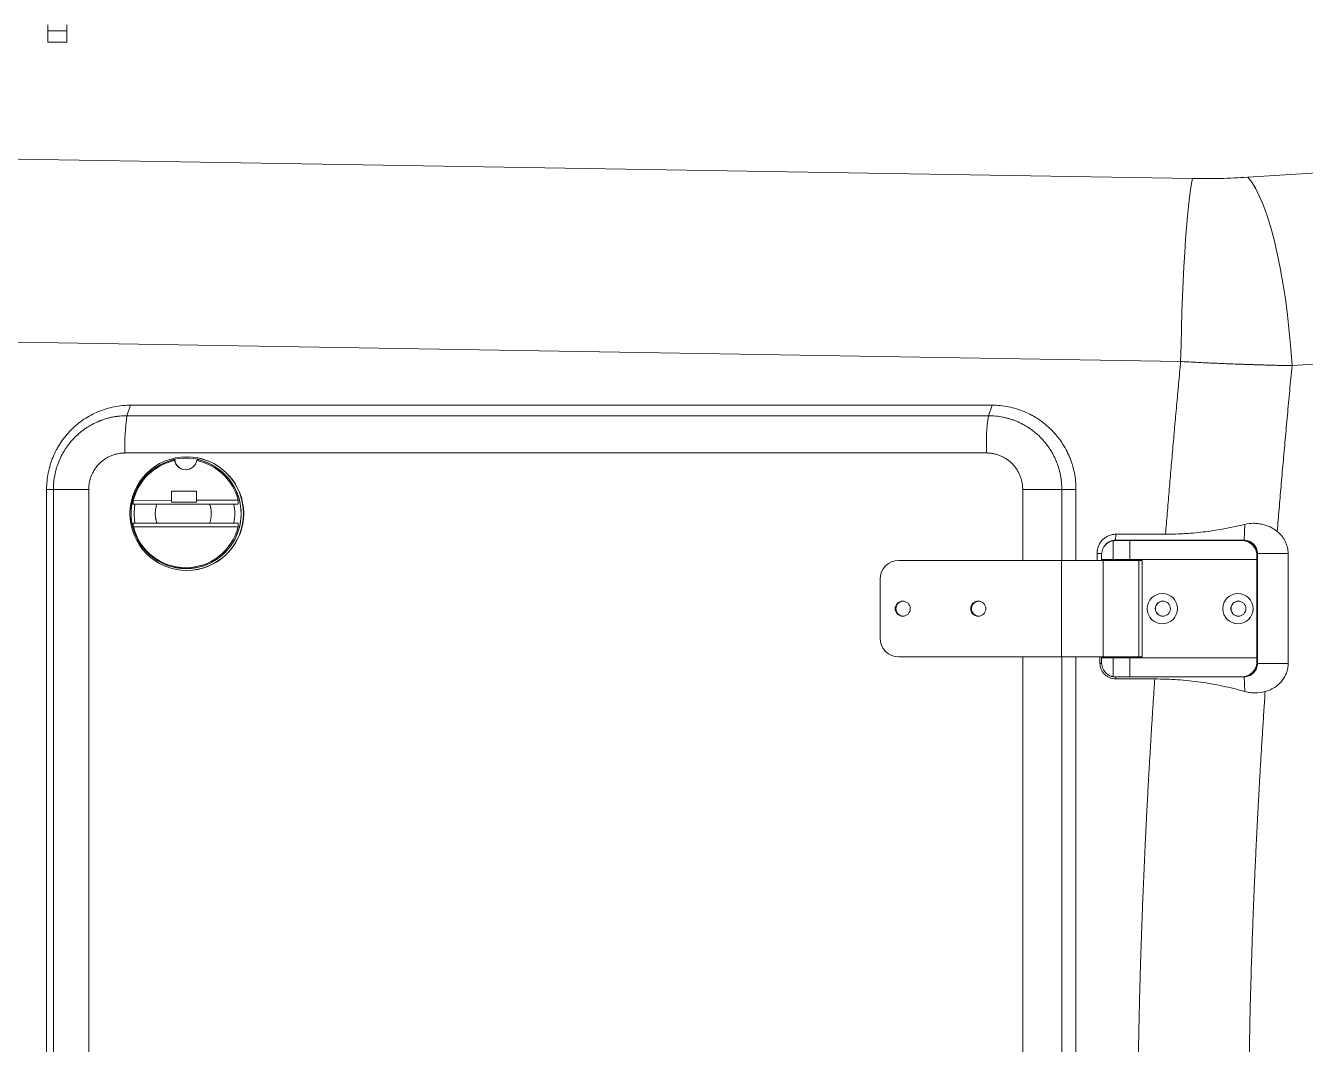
# Model space of a CAD drawing. Header units: millimetres. Extents: x 744 to 5705, y 930 to 4879.
# Drawn here: x 1554 to 1892, y 1683.4 to 1952.4 of the extents above; entities that cross this region are included whole.
import ezdxf

# ---------------------------------------------------------------- set-up
doc = ezdxf.new("R2010")
doc.units = ezdxf.units.MM
doc.header["$MEASUREMENT"] = 0

msp = doc.modelspace()

# ---------------------------------------------------------------- linework, layer by layer
at = {"color": 7, "linetype": 'Continuous', "lineweight": 15, "true_color": 0xffffff}
for p, q in [((1559.88, 1951.07), (1559.88, 1952.68)), ((1559.88, 1951.07), (1564.88, 1951.07)), ((1559.88, 1948.34), (1559.88, 1951.07)), ((1564.88, 1951.07), (1564.88, 1952.68)), ((1564.88, 1948.34), (1564.88, 1951.07)), ((1559.88, 1948.07), (1559.88, 1948.34)), ((1564.88, 1948.07), (1559.88, 1948.07)), ((1564.88, 1948.34), (1564.88, 1948.07)), ((1862.19, 1912.07), (1453.5, 1918.8)), ((1859.05, 1863.74), (1450.36, 1870.52)), ((1895.69, 1863.1), (1888.46, 1862.65)), ((1580.76, 1849.44), (1581.73, 1852.21)), ((1581.73, 1852.21), (1809.23, 1852.21)), ((1808.26, 1849.44), (1809.23, 1852.21)), ((1580.76, 1849.44), (1808.26, 1849.44)), ((1580.25, 1839.59), (1807.75, 1839.59)), ((1807.88, 1839.59), (1808.05, 1839.56)), ((1592.45, 1837.69), (1592.46, 1837.61)), ((1596.56, 1838.59), (1596.53, 1838.59)), ((1559.55, 1482.06), (1559.55, 1829.99)), ((1561.35, 1829.99), (1559.55, 1829.99)), ((1561.35, 1482.06), (1561.35, 1829.99)), ((1570.68, 1829.99), (1561.35, 1829.99)), ((1570.68, 1482.06), (1570.68, 1829.99)), ((1592.49, 1829.54), (1595.81, 1829.54)), ((1592.49, 1829.54), (1592.49, 1826.61)), ((1595.81, 1829.54), (1599.13, 1829.54)), ((1599.13, 1826.61), (1599.13, 1829.54)), ((1817.33, 1829.99), (1827.67, 1829.99)), ((1827.67, 1829.99), (1831.4, 1829.99)), ((1831.4, 1829.99), (1831.4, 1811.23)), ((1582.45, 1827.08), (1592.49, 1827.09)), ((1588.68, 1826.08), (1602.6, 1826.09)), ((1592.49, 1826.61), (1595.81, 1826.61)), ((1595.81, 1826.61), (1599.13, 1826.61)), ((1599.13, 1827.09), (1610.12, 1827.1)), ((1582.36, 1821.08), (1610.1, 1821.1)), ((1610.12, 1820.1), (1582.46, 1820.08)), ((1602.61, 1821.09), (1588.68, 1821.08)), ((1876.02, 1820.74), (1875.81, 1816.57)), ((1841.23, 1816.45), (1841.23, 1811.48)), ((1841.7, 1816.48), (1845.6, 1816.48)), ((1841.95, 1818.13), (1841.87, 1816.57)), ((1841.87, 1816.57), (1875.81, 1816.57)), ((1841.95, 1818.13), (1855.05, 1818.14)), ((1845.6, 1816.48), (1875.11, 1816.48)), ((1845.6, 1816.48), (1845.6, 1811.48)), ((1875.35, 1816.48), (1875.11, 1816.48)), ((1837.04, 1811.23), (1837, 1813.03)), ((1838.15, 1811.48), (1838.15, 1812.48)), ((1879.35, 1812.48), (1879.16, 1812.48)), ((1879.16, 1811.48), (1879.16, 1812.48)), ((1887.43, 1813.03), (1879.35, 1813.03)), ((1879.35, 1813.03), (1879.35, 1784.03)), ((1879.35, 1812.48), (1879.35, 1784.48)), ((1887.43, 1813.03), (1887.43, 1784.03)), ((1596.53, 1808.59), (1596.56, 1808.59)), ((1784.65, 1811.23), (1827.57, 1811.23)), ((1827.57, 1811.23), (1838.61, 1811.23)), ((1827.57, 1785.73), (1827.57, 1811.23)), ((1838.15, 1811.23), (1838.15, 1811.48)), ((1838.15, 1811.48), (1841.23, 1811.48)), ((1838.61, 1811.23), (1848.01, 1811.23)), ((1838.61, 1785.73), (1838.61, 1811.23)), ((1841.23, 1811.48), (1845.6, 1811.48)), ((1842.36, 1811.48), (1842.36, 1811.23)), ((1845.6, 1811.48), (1879.16, 1811.48)), ((1847.36, 1811.23), (1847.36, 1811.48)), ((1848.01, 1811.23), (1848.86, 1811.23)), ((1848.01, 1785.73), (1848.01, 1811.23)), ((1848.86, 1785.73), (1848.86, 1811.23)), ((1879.16, 1811.48), (1879.16, 1785.48)), ((1779.66, 1790.73), (1779.66, 1806.23)), ((1827.57, 1785.73), (1784.65, 1785.73)), ((1838.61, 1785.73), (1827.57, 1785.73)), ((1831.4, 1785.73), (1831.4, 1526.32)), ((1837.72, 1784.03), (1837.67, 1785.73)), ((1838.15, 1785.48), (1838.15, 1785.73)), ((1841.23, 1785.48), (1838.15, 1785.48)), ((1838.15, 1785.48), (1838.15, 1784.48)), ((1848.01, 1785.73), (1838.61, 1785.73)), ((1845.6, 1785.48), (1841.23, 1785.48)), ((1841.23, 1780.51), (1841.23, 1785.48)), ((1842.36, 1785.73), (1842.36, 1785.48)), ((1879.16, 1785.48), (1845.6, 1785.48)), ((1845.6, 1780.48), (1845.6, 1785.48)), ((1847.36, 1785.48), (1847.36, 1785.73)), ((1848.86, 1785.73), (1848.01, 1785.73)), ((1879.16, 1784.48), (1879.16, 1785.48)), ((1879.16, 1784.48), (1879.35, 1784.48)), ((1887.43, 1784.03), (1879.35, 1784.03)), ((1845.6, 1780.48), (1841.7, 1780.48)), ((1841.9, 1779.93), (1841.87, 1780.48)), ((1852.21, 1779.92), (1841.9, 1779.93)), ((1875.11, 1780.48), (1845.6, 1780.48)), ((1875.35, 1780.48), (1875.11, 1780.48)), ((1875.81, 1780.48), (1875.35, 1780.48)), ((1875.81, 1780.48), (1876.01, 1776.6))]:
    msp.add_line(p, q, dxfattribs=at)
at = {"color": 8, "linetype": 'Continuous', "lineweight": 15, "true_color": 0x808080}
for p, q in [((2130.47, 1928.26), (1876.75, 1912.4)), ((1817.33, 1829.99), (1817.33, 1811.23)), ((1827.67, 1829.99), (1827.67, 1811.23)), ((1837, 1813.03), (1838.18, 1813.03)), ((1817.33, 1785.73), (1817.33, 1526.32)), ((1827.67, 1785.73), (1827.67, 1526.32)), ((1837.72, 1784.03), (1838.17, 1784.03))]:
    msp.add_line(p, q, dxfattribs=at)
at = {"color": 7, "linetype": 'Continuous', "lineweight": 15, "true_color": 0xffffff}
for points in [[(1859.05, 1863.74), (1859.14, 1868.13), (1859.25, 1872.48), (1859.39, 1876.75), (1859.54, 1880.92), (1859.72, 1884.95), (1859.91, 1888.81), (1860.12, 1892.48), (1860.34, 1895.94), (1860.58, 1899.14), (1860.83, 1902.08), (1861.09, 1904.73), (1861.36, 1907.07), (1861.63, 1909.08), (1861.91, 1910.75), (1862.19, 1912.07)], [(1876.75, 1912.4), (1877.81, 1911.07), (1878.86, 1909.37), (1879.9, 1907.31), (1880.91, 1904.91), (1881.89, 1902.18), (1882.83, 1899.15), (1883.72, 1895.84), (1884.56, 1892.27), (1885.34, 1888.48), (1886.05, 1884.48), (1886.7, 1880.32), (1887.26, 1876.02), (1887.74, 1871.62), (1888.14, 1867.15), (1888.46, 1862.65)]]:
    msp.add_lwpolyline(points, dxfattribs=at)
for centre, radius in [((1596.55, 1823.59), 14.99), ((1854.2, 1798.48), 4), ((1874.17, 1798.48), 4), ((1785.64, 1798.48), 2), ((1805.6, 1798.48), 2), ((1854.33, 1798.48), 2), ((1874.29, 1798.48), 2)]:
    msp.add_circle(centre, radius, dxfattribs=at)
for centre, radius, start, end in [((1638.79, 1841.51), 58.57, 172.2201, 181.8776), ((1866.3, 1841.51), 58.57, 172.2201, 181.8776), ((1596.38, 1823.61), 14.54, 101.8606, 78.2231), ((1596.38, 1823.6), 14.54, 105.7789, 74.2211), ((1596.3, 1823.61), 14.28, 101.9836, 165.9253), ((1596.41, 1823.64), 14.59, 74.2311, 105.7689), ((1596.28, 1838.14), 2.99, 190.9273, 349.1565), ((1596.37, 1838.14), 3, 185.8943, 269.9533), ((1596.54, 1823.59), 15, 270.0841, 89.9159), ((1596.6, 1823.59), 15, 270.0964, 79.4702), ((1596.27, 1823.61), 14.28, 14.1581, 78.1002), ((1596, 1823.59), 13.34, 169.242, 190.8414), ((1595.9, 1823.59), 13.34, 349.242, 10.8414), ((1596.29, 1823.56), 14.26, 194.1243, 345.9594), ((1875.35, 1812.49), 4, 359.946, 89.9459), ((1784.65, 1806.24), 5, 90.0542, 180.0541), ((1785.83, 1798.48), 2, 92.7332, 267.2668), ((1785.83, 1798.48), 2, 114.8306, 269.9075), ((1805.79, 1798.48), 2, 94.1992, 269.909), ((1805.79, 1798.48), 2, 92.7332, 267.2668), ((1854.4, 1798.48), 2, 90.0726, 269.9274), ((1874.36, 1798.48), 2, 90.087, 269.913), ((1784.65, 1790.73), 5, 179.9459, 269.9458), ((1875.35, 1784.48), 4, 270.0541, 0.054)]:
    msp.add_arc(centre, radius, start, end, dxfattribs=at)
for points, knots in [([(1876.75, 1912.4), (1874.36, 1912.25), (1871.95, 1912.14), (1867.09, 1912.03), (1864.65, 1912.02), (1862.19, 1912.07)], [0, 0, 0, 0, 0.5, 0.5, 1, 1, 1, 1]), ([(1855.05, 1818.14), (1855.2, 1820), (1855.51, 1823.73), (1855.98, 1829.34), (1856.46, 1834.98), (1856.95, 1840.67), (1857.46, 1846.38), (1857.98, 1852.14), (1858.51, 1857.93), (1858.87, 1861.8), (1859.05, 1863.74)], [0, 0, 0, 0, 0.122167, 0.245143, 0.368929, 0.493524, 0.618929, 0.745143, 0.872167, 1, 1, 1, 1]), ([(1888.46, 1862.65), (1888.13, 1862.66), (1887.48, 1862.67), (1886.5, 1862.69), (1885.53, 1862.71), (1884.55, 1862.73), (1883.57, 1862.76), (1882.6, 1862.78), (1881.62, 1862.81), (1880.65, 1862.84), (1879.68, 1862.87), (1878.7, 1862.9), (1877.73, 1862.93), (1876.76, 1862.96), (1875.8, 1862.99), (1874.83, 1863.03), (1873.57, 1863.07), (1872, 1863.13), (1870.14, 1863.21), (1868.27, 1863.29), (1866.42, 1863.37), (1864.57, 1863.46), (1862.72, 1863.55), (1860.88, 1863.64), (1859.66, 1863.71), (1859.05, 1863.74)], [0, 0, 0, 0, 0.03382, 0.06757, 0.101246, 0.134848, 0.168373, 0.201821, 0.235189, 0.268476, 0.301681, 0.334801, 0.367835, 0.400782, 0.43364, 0.466408, 0.499084, 0.562304, 0.62537, 0.688273, 0.751003, 0.81355, 0.875905, 0.938058, 1, 1, 1, 1]), ([(1888.46, 1862.65), (1888.25, 1860.45), (1887.84, 1856.08), (1887.24, 1849.59), (1886.66, 1843.22), (1886.1, 1836.96), (1885.57, 1830.83), (1885.05, 1824.8), (1884.72, 1820.83), (1884.56, 1818.86)], [0, 0, 0, 0, 0.1509229, 0.2991565, 0.4447014, 0.5875577, 0.727726, 0.8652066, 1, 1, 1, 1]), ([(1559.55, 1829.99), (1559.55, 1830.73), (1559.59, 1831.46), (1559.73, 1832.91), (1559.84, 1833.64), (1560.27, 1835.79), (1560.69, 1837.18), (1561.52, 1839.18), (1561.83, 1839.84), (1562.35, 1840.81), (1562.53, 1841.13), (1562.91, 1841.75), (1563.1, 1842.06), (1564.11, 1843.57), (1565.03, 1844.69), (1566.31, 1845.97), (1566.58, 1846.22), (1567.12, 1846.71), (1567.39, 1846.95), (1568.24, 1847.65), (1568.82, 1848.08), (1570.63, 1849.29), (1571.91, 1849.97), (1573.59, 1850.67), (1573.94, 1850.8), (1574.62, 1851.04), (1574.97, 1851.16), (1576.01, 1851.47), (1576.71, 1851.65), (1578.82, 1852.07), (1580.26, 1852.21), (1581.73, 1852.21)], [0, 0, 0, 0, 0.0625, 0.0625, 0.125, 0.125, 0.25, 0.25, 0.3125, 0.3125, 0.34375, 0.34375, 0.375, 0.375, 0.5, 0.5, 0.53125, 0.53125, 0.5625, 0.5625, 0.625, 0.625, 0.75, 0.75, 0.78125, 0.78125, 0.8125, 0.8125, 0.875, 0.875, 1, 1, 1, 1]), ([(1809.23, 1852.21), (1809.96, 1852.21), (1810.69, 1852.18), (1812.14, 1852.03), (1812.87, 1851.92), (1815.02, 1851.49), (1816.4, 1851.07), (1818.4, 1850.24), (1819.06, 1849.92), (1820.02, 1849.41), (1820.34, 1849.23), (1820.97, 1848.85), (1821.27, 1848.65), (1822.78, 1847.64), (1823.9, 1846.72), (1825.18, 1845.44), (1825.43, 1845.17), (1825.92, 1844.63), (1826.16, 1844.35), (1826.85, 1843.5), (1827.28, 1842.92), (1828.48, 1841.11), (1829.17, 1839.83), (1829.86, 1838.14), (1829.99, 1837.8), (1830.24, 1837.11), (1830.35, 1836.77), (1830.67, 1835.72), (1830.84, 1835.02), (1831.26, 1832.9), (1831.4, 1831.46), (1831.4, 1829.99)], [0, 0, 0, 0, 0.0625, 0.0625, 0.125, 0.125, 0.25, 0.25, 0.3125, 0.3125, 0.34375, 0.34375, 0.375, 0.375, 0.5, 0.5, 0.53125, 0.53125, 0.5625, 0.5625, 0.625, 0.625, 0.75, 0.75, 0.78125, 0.78125, 0.8125, 0.8125, 0.875, 0.875, 1, 1, 1, 1]), ([(1561.35, 1829.99), (1561.35, 1831.26), (1561.48, 1832.55), (1561.75, 1833.93), (1561.79, 1834.09), (1561.86, 1834.4), (1561.89, 1834.55), (1562.01, 1835.01), (1562.09, 1835.32), (1562.23, 1835.78), (1562.28, 1835.93), (1562.38, 1836.23), (1562.43, 1836.39), (1562.59, 1836.84), (1562.71, 1837.14), (1563.07, 1838.02), (1563.34, 1838.59), (1563.71, 1839.29), (1563.79, 1839.43), (1563.95, 1839.71), (1564.03, 1839.84), (1564.27, 1840.25), (1564.44, 1840.52), (1564.7, 1840.92), (1564.79, 1841.04), (1564.97, 1841.3), (1565.06, 1841.43), (1565.35, 1841.82), (1565.55, 1842.07), (1566.16, 1842.82), (1566.59, 1843.29), (1567.25, 1843.96), (1567.48, 1844.18), (1567.95, 1844.61), (1568.19, 1844.81), (1568.68, 1845.22), (1568.93, 1845.41), (1569.44, 1845.79), (1569.7, 1845.97), (1570.1, 1846.24), (1570.23, 1846.33), (1570.5, 1846.5), (1570.63, 1846.58), (1571.05, 1846.83), (1571.32, 1846.99), (1572.17, 1847.44), (1572.74, 1847.71), (1573.39, 1847.98), (1573.47, 1848.01), (1573.62, 1848.07), (1573.69, 1848.1), (1573.91, 1848.19), (1574.06, 1848.24), (1574.5, 1848.4), (1574.8, 1848.5), (1575.26, 1848.64), (1575.41, 1848.68), (1575.72, 1848.77), (1575.87, 1848.81), (1576.34, 1848.93), (1576.65, 1849), (1577.27, 1849.12), (1577.59, 1849.18), (1578.22, 1849.27), (1578.53, 1849.31), (1579.49, 1849.41), (1580.13, 1849.44), (1580.76, 1849.44)], [0, 0, 0, 0, 0.125, 0.125, 0.140625, 0.140625, 0.15625, 0.15625, 0.1875, 0.1875, 0.203125, 0.203125, 0.21875, 0.21875, 0.25, 0.25, 0.3125, 0.3125, 0.328125, 0.328125, 0.34375, 0.34375, 0.375, 0.375, 0.390625, 0.390625, 0.40625, 0.40625, 0.4375, 0.4375, 0.5, 0.5, 0.53125, 0.53125, 0.5625, 0.5625, 0.59375, 0.59375, 0.625, 0.625, 0.640625, 0.640625, 0.65625, 0.65625, 0.6875, 0.6875, 0.75, 0.75, 0.757812, 0.757812, 0.765625, 0.765625, 0.78125, 0.78125, 0.8125, 0.8125, 0.828125, 0.828125, 0.84375, 0.84375, 0.875, 0.875, 0.90625, 0.90625, 0.9375, 0.9375, 1, 1, 1, 1]), ([(1808.26, 1849.44), (1809.53, 1849.44), (1810.81, 1849.31), (1812.19, 1849.03), (1812.35, 1849), (1812.66, 1848.93), (1812.81, 1848.9), (1813.27, 1848.78), (1813.57, 1848.7), (1814.03, 1848.56), (1814.19, 1848.51), (1814.49, 1848.41), (1814.64, 1848.36), (1815.09, 1848.2), (1815.39, 1848.08), (1816.27, 1847.72), (1816.85, 1847.44), (1817.54, 1847.07), (1817.68, 1846.99), (1817.96, 1846.84), (1818.09, 1846.76), (1818.5, 1846.52), (1818.76, 1846.35), (1819.16, 1846.08), (1819.29, 1845.99), (1819.55, 1845.81), (1819.68, 1845.72), (1820.06, 1845.43), (1820.32, 1845.23), (1821.06, 1844.62), (1821.54, 1844.19), (1822.2, 1843.53), (1822.42, 1843.29), (1822.85, 1842.82), (1823.05, 1842.58), (1823.46, 1842.1), (1823.65, 1841.85), (1824.03, 1841.34), (1824.21, 1841.08), (1824.48, 1840.68), (1824.56, 1840.54), (1824.74, 1840.27), (1824.82, 1840.14), (1825.07, 1839.73), (1825.22, 1839.45), (1825.68, 1838.6), (1825.95, 1838.02), (1826.22, 1837.37), (1826.25, 1837.3), (1826.31, 1837.15), (1826.33, 1837.08), (1826.42, 1836.86), (1826.47, 1836.71), (1826.63, 1836.26), (1826.73, 1835.97), (1826.87, 1835.5), (1826.92, 1835.35), (1827, 1835.05), (1827.04, 1834.89), (1827.16, 1834.43), (1827.23, 1834.11), (1827.35, 1833.49), (1827.41, 1833.17), (1827.5, 1832.54), (1827.54, 1832.22), (1827.64, 1831.27), (1827.67, 1830.63), (1827.67, 1829.99)], [0, 0, 0, 0, 0.125, 0.125, 0.140625, 0.140625, 0.15625, 0.15625, 0.1875, 0.1875, 0.203125, 0.203125, 0.21875, 0.21875, 0.25, 0.25, 0.3125, 0.3125, 0.328125, 0.328125, 0.34375, 0.34375, 0.375, 0.375, 0.390625, 0.390625, 0.40625, 0.40625, 0.4375, 0.4375, 0.5, 0.5, 0.53125, 0.53125, 0.5625, 0.5625, 0.59375, 0.59375, 0.625, 0.625, 0.640625, 0.640625, 0.65625, 0.65625, 0.6875, 0.6875, 0.75, 0.75, 0.757813, 0.757813, 0.765625, 0.765625, 0.78125, 0.78125, 0.8125, 0.8125, 0.828125, 0.828125, 0.84375, 0.84375, 0.875, 0.875, 0.90625, 0.90625, 0.9375, 0.9375, 1, 1, 1, 1]), ([(1570.68, 1829.99), (1570.68, 1830.1), (1570.68, 1830.31), (1570.69, 1830.62), (1570.72, 1830.93), (1570.76, 1831.24), (1570.8, 1831.55), (1570.89, 1832.07), (1571.07, 1832.78), (1571.39, 1833.67), (1571.79, 1834.52), (1572.43, 1835.6), (1573.43, 1836.82), (1574.65, 1837.82), (1575.72, 1838.47), (1576.57, 1838.87), (1577.46, 1839.19), (1578.27, 1839.39), (1579, 1839.51), (1579.62, 1839.58), (1580.04, 1839.58), (1580.25, 1839.59)], [0, 0, 0, 0, 0.020867, 0.041684, 0.062474, 0.08326, 0.104062, 0.124905, 0.187503, 0.250113, 0.312374, 0.374673, 0.499801, 0.624289, 0.686806, 0.749368, 0.811865, 0.874407, 0.91627, 0.958074, 1, 1, 1, 1]), ([(1578.7, 1839.43), (1578.7, 1839.44), (1579.06, 1839.54), (1579.57, 1839.56), (1580.07, 1839.58), (1580.2, 1839.58)], [0, 0, 0, 0, 0.009394, 0.740094, 1, 1, 1, 1]), ([(1807.75, 1839.59), (1807.86, 1839.59), (1808.07, 1839.59), (1808.38, 1839.57), (1808.69, 1839.54), (1809, 1839.51), (1809.31, 1839.46), (1809.83, 1839.37), (1810.54, 1839.19), (1811.42, 1838.87), (1812.27, 1838.47), (1813.35, 1837.83), (1814.57, 1836.83), (1815.57, 1835.61), (1816.21, 1834.53), (1816.61, 1833.68), (1816.93, 1832.79), (1817.13, 1831.98), (1817.25, 1831.25), (1817.32, 1830.62), (1817.33, 1830.2), (1817.33, 1829.99)], [0, 0, 0, 0, 0.020867, 0.041684, 0.062474, 0.08326, 0.104062, 0.124905, 0.187503, 0.250113, 0.312374, 0.374673, 0.499801, 0.624289, 0.686806, 0.749368, 0.811865, 0.874407, 0.91627, 0.958074, 1, 1, 1, 1]), ([(1582.89, 1826.08), (1582.93, 1826.08), (1583, 1826.08), (1583.21, 1826.08), (1583.35, 1826.08), (1583.68, 1826.08), (1583.87, 1826.08), (1584.19, 1826.08), (1584.31, 1826.08), (1584.55, 1826.08), (1584.68, 1826.08), (1585.07, 1826.08), (1585.35, 1826.08), (1585.95, 1826.08), (1586.28, 1826.08), (1586.93, 1826.08), (1587.27, 1826.08), (1587.97, 1826.08), (1588.32, 1826.08), (1588.68, 1826.08)], [0, 0, 0, 0, 0.125, 0.125, 0.25, 0.25, 0.375, 0.375, 0.4375, 0.4375, 0.5, 0.5, 0.625, 0.625, 0.75, 0.75, 0.875, 0.875, 1, 1, 1, 1]), ([(1588.68, 1821.08), (1588.66, 1821.16), (1588.6, 1821.31), (1588.53, 1821.54), (1588.47, 1821.78), (1588.42, 1822.02), (1588.37, 1822.25), (1588.33, 1822.48), (1588.29, 1822.8), (1588.26, 1823.17), (1588.25, 1823.58), (1588.26, 1824.01), (1588.3, 1824.49), (1588.38, 1825.03), (1588.51, 1825.57), (1588.62, 1825.91), (1588.68, 1826.08)], [0, 0, 0, 0, 0.0476052, 0.0952105, 0.1428163, 0.190423, 0.2380308, 0.2856401, 0.3255056, 0.4281984, 0.5007566, 0.5718843, 0.6789123, 0.7859434, 0.8929738, 1, 1, 1, 1]), ([(1602.6, 1826.09), (1602.96, 1826.09), (1603.32, 1826.09), (1604.02, 1826.09), (1604.38, 1826.09), (1605.07, 1826.1), (1605.4, 1826.1), (1606.04, 1826.1), (1606.35, 1826.1), (1606.94, 1826.1), (1607.21, 1826.1), (1607.58, 1826.1), (1607.7, 1826.1), (1607.93, 1826.1), (1608.03, 1826.1), (1608.34, 1826.1), (1608.51, 1826.1), (1608.8, 1826.1), (1608.92, 1826.1), (1609, 1826.1)], [0, 0, 0, 0, 0.125, 0.125, 0.25, 0.25, 0.375, 0.375, 0.5, 0.5, 0.625, 0.625, 0.6875, 0.6875, 0.75, 0.75, 0.875, 0.875, 1, 1, 1, 1]), ([(1602.6, 1826.09), (1602.63, 1826.01), (1602.69, 1825.85), (1602.76, 1825.61), (1602.82, 1825.36), (1602.88, 1825.11), (1602.95, 1824.74), (1603.02, 1824.23), (1603.04, 1823.8), (1603.04, 1823.38), (1603.02, 1822.95), (1602.95, 1822.39), (1602.85, 1821.91), (1602.74, 1821.49), (1602.65, 1821.23), (1602.61, 1821.09)], [0, 0, 0, 0, 0.05002, 0.10004, 0.150061, 0.200083, 0.250107, 0.375062, 0.50001, 0.50107, 0.625769, 0.750475, 0.833652, 0.916829, 1, 1, 1, 1]), ([(1582.89, 1821.08), (1582.94, 1821.08), (1583.01, 1821.08), (1583.22, 1821.08), (1583.35, 1821.08), (1583.68, 1821.08), (1583.87, 1821.08), (1584.19, 1821.08), (1584.31, 1821.08), (1584.55, 1821.08), (1584.68, 1821.08), (1585.08, 1821.08), (1585.36, 1821.08), (1585.96, 1821.08), (1586.28, 1821.08), (1586.94, 1821.08), (1587.28, 1821.08), (1587.97, 1821.08), (1588.33, 1821.08), (1588.68, 1821.08)], [0, 0, 0, 0, 0.125, 0.125, 0.25, 0.25, 0.375, 0.375, 0.4375, 0.4375, 0.5, 0.5, 0.625, 0.625, 0.75, 0.75, 0.875, 0.875, 1, 1, 1, 1]), ([(1593.55, 1821.09), (1593.53, 1821.09), (1593.56, 1821.09), (1593.77, 1821.09), (1593.94, 1821.09), (1594.4, 1821.09), (1594.68, 1821.09), (1595.28, 1821.09), (1595.6, 1821.09), (1596.18, 1821.09), (1596.51, 1821.09), (1597.13, 1821.09), (1597.44, 1821.09), (1597.96, 1821.09), (1598.17, 1821.09), (1598.45, 1821.09), (1598.52, 1821.09), (1598.54, 1821.09)], [0, 0, 0, 0, 0.125, 0.125, 0.25, 0.25, 0.375, 0.375, 0.5, 0.5, 0.625, 0.625, 0.75, 0.75, 0.875, 0.875, 1, 1, 1, 1]), ([(1598.54, 1821.09), (1598.56, 1821.09), (1598.52, 1821.09), (1598.32, 1821.09), (1598.15, 1821.09), (1597.69, 1821.09), (1597.41, 1821.09), (1596.81, 1821.09), (1596.49, 1821.09), (1595.9, 1821.09), (1595.58, 1821.09), (1594.95, 1821.09), (1594.65, 1821.09), (1594.13, 1821.09), (1593.92, 1821.09), (1593.64, 1821.09), (1593.57, 1821.09), (1593.55, 1821.09)], [0, 0, 0, 0, 0.125, 0.125, 0.25, 0.25, 0.375, 0.375, 0.5, 0.5, 0.625, 0.625, 0.75, 0.75, 0.875, 0.875, 1, 1, 1, 1]), ([(1609.01, 1821.1), (1608.92, 1821.1), (1608.81, 1821.1), (1608.52, 1821.1), (1608.34, 1821.1), (1607.94, 1821.1), (1607.71, 1821.1), (1607.34, 1821.1), (1607.21, 1821.1), (1606.94, 1821.1), (1606.79, 1821.1), (1606.35, 1821.1), (1606.05, 1821.1), (1605.41, 1821.1), (1605.07, 1821.1), (1604.38, 1821.09), (1604.03, 1821.09), (1603.32, 1821.09), (1602.96, 1821.09), (1602.61, 1821.09)], [0, 0, 0, 0, 0.125, 0.125, 0.25, 0.25, 0.375, 0.375, 0.4375, 0.4375, 0.5, 0.5, 0.625, 0.625, 0.75, 0.75, 0.875, 0.875, 1, 1, 1, 1]), ([(1855.05, 1818.14), (1856.82, 1818.14), (1858.59, 1818.2), (1862.13, 1818.42), (1863.9, 1818.59), (1869.15, 1819.25), (1872.61, 1819.9), (1876.02, 1820.74)], [0, 0, 0, 0, 0.25, 0.25, 0.5, 0.5, 1, 1, 1, 1]), ([(1884.56, 1818.86), (1883.96, 1819.33), (1883.33, 1819.73), (1882.31, 1820.21), (1881.96, 1820.35), (1881.25, 1820.6), (1880.88, 1820.7), (1880.15, 1820.86), (1879.78, 1820.92), (1879.03, 1821), (1878.66, 1821.02), (1877.52, 1821.02), (1876.76, 1820.93), (1876.02, 1820.74)], [0, 0, 0, 0, 0.25, 0.25, 0.375, 0.375, 0.5, 0.5, 0.625, 0.625, 0.75, 0.75, 1, 1, 1, 1]), ([(1884.56, 1818.86), (1884.99, 1818.51), (1885.39, 1818.12), (1885.92, 1817.47), (1886.08, 1817.24), (1886.39, 1816.77), (1886.53, 1816.53), (1886.9, 1815.78), (1887.1, 1815.26), (1887.37, 1814.16), (1887.43, 1813.6), (1887.43, 1813.03)], [0, 0, 0, 0, 0.25, 0.25, 0.375, 0.375, 0.5, 0.5, 0.75, 0.75, 1, 1, 1, 1]), ([(1837, 1813.03), (1836.99, 1813.36), (1837.01, 1813.69), (1837.1, 1814.18), (1837.13, 1814.34), (1837.22, 1814.66), (1837.27, 1814.81), (1837.45, 1815.28), (1837.6, 1815.57), (1837.96, 1816.13), (1838.17, 1816.39), (1838.63, 1816.86), (1838.88, 1817.07), (1839.43, 1817.45), (1839.72, 1817.61), (1840.32, 1817.87), (1840.64, 1817.97), (1841.29, 1818.1), (1841.62, 1818.13), (1841.95, 1818.13)], [0, 0, 0, 0, 0.125, 0.125, 0.1875, 0.1875, 0.25, 0.25, 0.375, 0.375, 0.5, 0.5, 0.625, 0.625, 0.75, 0.75, 0.875, 0.875, 1, 1, 1, 1]), ([(1839.01, 1815.06), (1839.04, 1815.12), (1839.26, 1815.54), (1839.98, 1816.08), (1840.95, 1816.51), (1841.61, 1816.56), (1841.87, 1816.57)], [0, 0, 0, 0, 0.0610624, 0.4143393, 0.7676162, 1, 1, 1, 1]), ([(1875.81, 1816.57), (1876.22, 1816.57), (1876.67, 1816.5), (1877.54, 1816.15), (1877.96, 1815.88), (1878.65, 1815.19), (1878.92, 1814.77), (1879.27, 1813.9), (1879.35, 1813.45), (1879.35, 1813.03)], [0, 0, 0, 0, 0.25, 0.25, 0.5, 0.5, 0.75, 0.75, 1, 1, 1, 1]), ([(1841.9, 1779.93), (1841.63, 1779.93), (1841.36, 1779.96), (1840.83, 1780.06), (1840.57, 1780.14), (1840.07, 1780.34), (1839.83, 1780.47), (1839.38, 1780.76), (1839.17, 1780.93), (1838.78, 1781.31), (1838.61, 1781.52), (1838.3, 1781.96), (1838.17, 1782.2), (1837.85, 1782.94), (1837.73, 1783.48), (1837.72, 1784.03)], [0, 0, 0, 0, 0.125, 0.125, 0.25, 0.25, 0.375, 0.375, 0.5, 0.5, 0.625, 0.625, 0.75, 0.75, 1, 1, 1, 1]), ([(1879.35, 1784.03), (1879.35, 1783.61), (1879.27, 1783.16), (1878.92, 1782.29), (1878.65, 1781.87), (1877.96, 1781.17), (1877.54, 1780.9), (1876.67, 1780.56), (1876.22, 1780.48), (1875.81, 1780.48)], [0, 0, 0, 0, 0.25, 0.25, 0.5, 0.5, 0.75, 0.75, 1, 1, 1, 1]), ([(1887.43, 1784.03), (1887.43, 1783.59), (1887.39, 1783.16), (1887.24, 1782.31), (1887.12, 1781.89), (1886.81, 1781.07), (1886.62, 1780.68), (1886.29, 1780.12), (1886.17, 1779.94), (1885.92, 1779.59), (1885.78, 1779.42), (1885.37, 1778.93), (1885.06, 1778.62), (1884.41, 1778.07), (1884.06, 1777.82), (1882.97, 1777.14), (1882.19, 1776.81), (1881.36, 1776.59)], [0, 0, 0, 0, 0.125, 0.125, 0.25, 0.25, 0.375, 0.375, 0.4375, 0.4375, 0.5, 0.5, 0.625, 0.625, 0.75, 0.75, 1, 1, 1, 1]), ([(1842.61, 1780.48), (1842.61, 1780.48), (1842.61, 1780.48), (1842.62, 1780.48), (1842.65, 1780.48), (1842.69, 1780.48), (1842.76, 1780.48), (1842.86, 1780.48), (1843.01, 1780.48), (1843.21, 1780.48), (1843.43, 1780.48), (1843.68, 1780.48), (1844.01, 1780.48), (1844.37, 1780.48), (1844.65, 1780.48), (1845.04, 1780.48), (1845.58, 1780.48), (1846.19, 1780.48), (1846.54, 1780.48), (1846.74, 1780.48), (1846.83, 1780.48), (1846.92, 1780.48), (1846.99, 1780.48), (1847.04, 1780.48), (1847.08, 1780.48), (1847.1, 1780.48), (1847.11, 1780.48), (1847.11, 1780.48)], [0, 0, 0, 0, 0.0200454, 0.0400901, 0.0601354, 0.0901468, 0.1201508, 0.1528929, 0.1852718, 0.2502318, 0.2829738, 0.3153528, 0.3803128, 0.4403522, 0.4702422, 0.5003837, 0.6096323, 0.698342, 0.7870572, 0.8136762, 0.8402952, 0.866914, 0.8935325, 0.9201505, 0.9467678, 0.9733844, 1, 1, 1, 1]), ([(1847.7, 1656.03), (1847.7, 1657.29), (1847.7, 1659.81), (1847.71, 1663.59), (1847.74, 1667.4), (1847.77, 1671.21), (1847.82, 1675.05), (1847.87, 1678.89), (1847.93, 1682.75), (1848, 1686.63), (1848.08, 1690.52), (1848.17, 1694.43), (1848.27, 1698.35), (1848.38, 1702.29), (1848.5, 1706.24), (1848.63, 1710.21), (1848.77, 1714.19), (1848.92, 1718.19), (1849.07, 1722.2), (1849.24, 1726.22), (1849.41, 1730.27), (1849.6, 1734.32), (1849.79, 1738.39), (1849.99, 1742.48), (1850.2, 1746.58), (1850.42, 1750.7), (1850.65, 1754.83), (1850.89, 1758.97), (1851.14, 1763.13), (1851.39, 1767.31), (1851.65, 1771.5), (1851.93, 1775.71), (1852.11, 1778.52), (1852.21, 1779.92)], [0, 0, 0, 0, 0.030424, 0.060968, 0.091633, 0.122419, 0.153325, 0.184353, 0.215503, 0.246774, 0.278167, 0.309682, 0.341319, 0.373079, 0.404962, 0.436967, 0.469095, 0.501346, 0.533721, 0.566219, 0.598841, 0.631587, 0.664457, 0.69745, 0.730568, 0.763811, 0.797177, 0.830669, 0.864285, 0.898026, 0.931892, 0.965884, 1, 1, 1, 1]), ([(1876.01, 1776.6), (1874.09, 1777.15), (1872.15, 1777.63), (1868.23, 1778.45), (1866.25, 1778.8), (1862.26, 1779.36), (1860.25, 1779.57), (1856.23, 1779.85), (1854.22, 1779.92), (1852.21, 1779.92)], [0, 0, 0, 0, 0.25, 0.25, 0.5, 0.5, 0.75, 0.75, 1, 1, 1, 1]), ([(1881.36, 1776.59), (1880.49, 1776.35), (1879.6, 1776.24), (1878.25, 1776.24), (1877.79, 1776.27), (1876.89, 1776.39), (1876.45, 1776.48), (1876.01, 1776.6)], [0, 0, 0, 0, 0.5, 0.5, 0.75, 0.75, 1, 1, 1, 1]), ([(1881.36, 1776.59), (1881.26, 1774.97), (1881.04, 1771.76), (1880.73, 1766.95), (1880.44, 1762.18), (1880.15, 1757.44), (1879.88, 1752.73), (1879.62, 1748.07), (1879.37, 1743.43), (1879.14, 1738.83), (1878.91, 1734.27), (1878.7, 1729.74), (1878.5, 1725.24), (1878.32, 1720.78), (1878.1, 1715.23), (1877.86, 1708.58), (1877.62, 1700.87), (1877.42, 1693.22), (1877.25, 1685.65), (1877.12, 1678.14), (1877.03, 1670.71), (1876.97, 1663.34), (1876.96, 1658.46), (1876.96, 1656.03)], [0, 0, 0, 0, 0.040227, 0.08016, 0.119797, 0.15914, 0.198188, 0.236941, 0.275401, 0.313567, 0.351439, 0.389017, 0.426302, 0.463294, 0.499994, 0.564564, 0.62854, 0.691924, 0.754716, 0.816918, 0.878532, 0.939558, 1, 1, 1, 1])]:
    msp.add_open_spline(points, degree=3, knots=knots, dxfattribs=at)
for points in [[(1592.45, 1837.69), (1592.44, 1837.66), (1592.43, 1837.63), (1592.43, 1837.6)], [(1593.34, 1837.57), (1593.35, 1837.66), (1593.37, 1837.75), (1593.39, 1837.84)], [(1599.35, 1837.84), (1599.31, 1837.75), (1599.27, 1837.67), (1599.22, 1837.58)], [(1600.33, 1837.6), (1600.35, 1837.63), (1600.36, 1837.66), (1600.38, 1837.69)], [(1582.89, 1826.08), (1582.71, 1826.08), (1582.53, 1826.08), (1582.36, 1826.08)], [(1610.09, 1826.1), (1609.73, 1826.1), (1609.37, 1826.1), (1609, 1826.1)], [(1582.36, 1821.08), (1582.54, 1821.08), (1582.72, 1821.08), (1582.89, 1821.08)], [(1609.01, 1821.1), (1609.37, 1821.1), (1609.73, 1821.1), (1610.1, 1821.1)], [(1841.23, 1816.45), (1841.36, 1816.47), (1841.52, 1816.48), (1841.7, 1816.48)], [(1841.23, 1780.51), (1841.36, 1780.5), (1841.52, 1780.48), (1841.7, 1780.48)]]:
    msp.add_open_spline(points, degree=3, dxfattribs=at)
for points, weights in [([(1582.45, 1827.08), (1582.39, 1826.58), (1582.36, 1826.08)], [0.864523708377, 0.861061676196, 0.858692198219]), ([(1610.09, 1826.1), (1610.12, 1826.6), (1610.12, 1827.1)], [0.858589921123, 0.856257230072, 0.855004935041]), ([(1582.36, 1821.08), (1582.39, 1820.58), (1582.46, 1820.08)], [0.858737966456, 0.861118128829, 0.864590988671]), ([(1610.12, 1820.1), (1610.13, 1820.6), (1610.1, 1821.1)], [0.85502920192, 0.856291972714, 0.858635227203]), ([(1841.23, 1816.45), (1838.15, 1816), (1838.15, 1812.48)], [0.952561987211, 0.733139631924, 1]), ([(1879.16, 1812.48), (1879.16, 1816.48), (1875.11, 1816.48)], [1, 0.707106781186, 1]), ([(1838.15, 1784.48), (1838.15, 1780.97), (1841.23, 1780.51)], [1, 0.733139631924, 0.952561987211]), ([(1875.11, 1780.48), (1879.16, 1780.48), (1879.16, 1784.48)], [1, 0.707106781187, 1])]:
    msp.add_rational_spline(points, weights, degree=2, dxfattribs=at)

doc.saveas('drawing.dxf')
